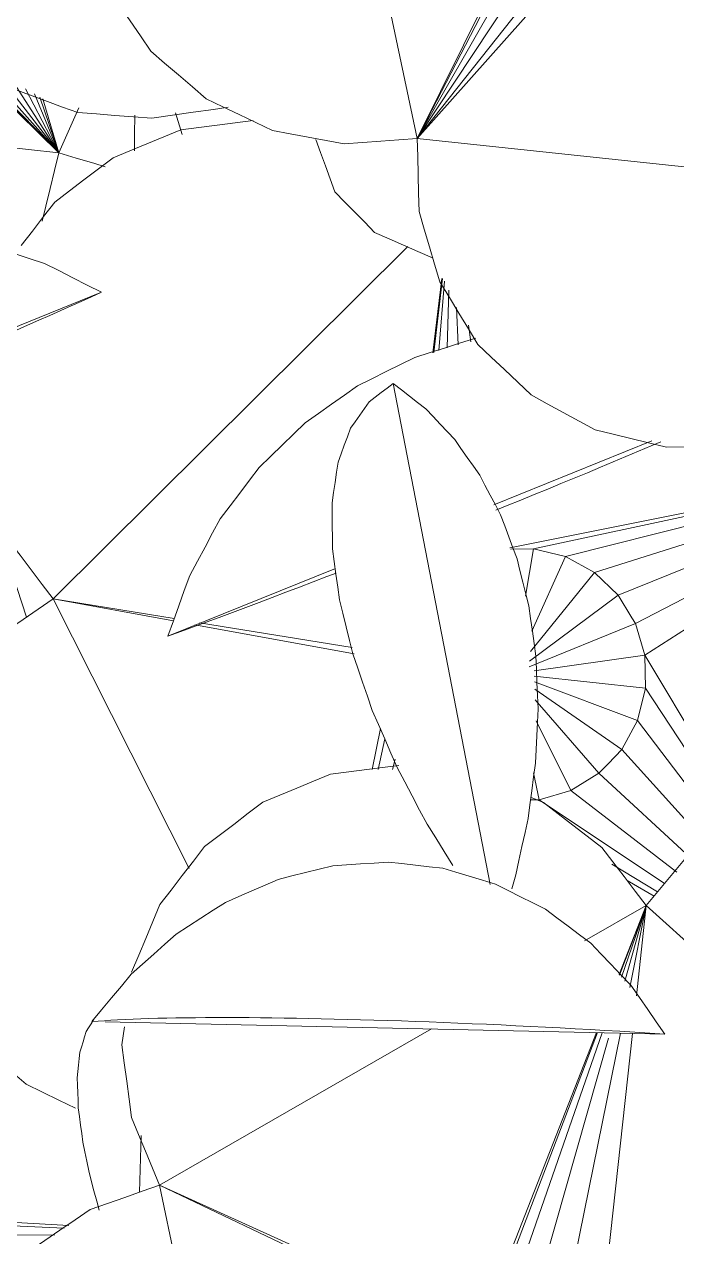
# Model space of a CAD drawing. Header units: metres. Extents: x -18.34 to -13.25, y -25.49 to -16.26.
# Drawn here: x -17.2433 to -17.2, y -21.1677 to -21.0871 of the extents above; entities that cross this region are included whole.
import ezdxf

# ---------------------------------------------------------------- set-up
doc = ezdxf.new("R2010")
doc.units = ezdxf.units.M
doc.layers.add('Importações nas famílias', color=7, linetype='Continuous', lineweight=5)
doc.layers.add('Vegetação', color=7, linetype='Continuous', lineweight=5)

# ---------------------------------------------------------------- blocks, each defined once
blk = doc.blocks.new('Planta_pergolado_12200 - plantas pergolado_skp_Component_12-V581-Pavimento 02 - Executivo')
at = {"layer": 'Importações nas famílias', "color": 9}
blk.add_line((0.287062, 0.249305), (0.327945, 0.232805), dxfattribs=at)
at = {"layer": 'Importações nas famílias', "color": 9, "flags": 128}
for points in [[(0.288505, 0.24527), (0.288144, 0.246278), (0.287783, 0.247287), (0.287422, 0.248296), (0.287062, 0.249305)], [(0.287062, 0.249305), (0.287911, 0.248994), (0.28876, 0.248682), (0.289609, 0.248371), (0.290459, 0.248059)], [(0.290459, 0.248059), (0.291342, 0.247729), (0.292225, 0.247399), (0.293108, 0.247069), (0.293991, 0.246738)], [(0.293991, 0.246738), (0.294898, 0.246393), (0.295805, 0.246047), (0.296712, 0.245702), (0.297619, 0.245357)], [(0.290539, 0.241506), (0.29003, 0.242447), (0.289522, 0.243388), (0.289013, 0.244329), (0.288505, 0.24527)], [(0.297619, 0.245357), (0.29854, 0.245), (0.299461, 0.244643), (0.300382, 0.244286), (0.301303, 0.243929)], [(0.301303, 0.243929), (0.302227, 0.243565), (0.303152, 0.243201), (0.304076, 0.242837), (0.305001, 0.242473)], [(0.305001, 0.242473), (0.305919, 0.242105), (0.306837, 0.241738), (0.307755, 0.24137), (0.308673, 0.241003)], [(0.293118, 0.238101), (0.292473, 0.238952), (0.291828, 0.239803), (0.291184, 0.240654), (0.290539, 0.241506)], [(0.308673, 0.241003), (0.309574, 0.240636), (0.310476, 0.240269), (0.311377, 0.239902), (0.312278, 0.239536)], [(0.312278, 0.239536), (0.313153, 0.239174), (0.314027, 0.238812), (0.314902, 0.23845), (0.315776, 0.238088)], [(0.29618, 0.235136), (0.295414, 0.235877), (0.294649, 0.236618), (0.293883, 0.23736), (0.293118, 0.238101)], [(0.315776, 0.238088), (0.316614, 0.237735), (0.317452, 0.237382), (0.31829, 0.237029), (0.319128, 0.236675)], [(0.319128, 0.236675), (0.31992, 0.236335), (0.320712, 0.235995), (0.321504, 0.235655), (0.322296, 0.235314)], [(0.322296, 0.235314), (0.323034, 0.23499), (0.323771, 0.234667), (0.324509, 0.234343), (0.325246, 0.234019)], [(0.299653, 0.23268), (0.298785, 0.233294), (0.297916, 0.233908), (0.297048, 0.234522), (0.29618, 0.235136)], [(0.325246, 0.234019), (0.325921, 0.233715), (0.326595, 0.233412), (0.32727, 0.233108), (0.327945, 0.232805)], [(0.327945, 0.232805), (0.326997, 0.232324), (0.326049, 0.231843), (0.325101, 0.231363), (0.324153, 0.230882)], [(0.303457, 0.230791), (0.302506, 0.231263), (0.301555, 0.231735), (0.300604, 0.232208), (0.299653, 0.23268)], [(0.307501, 0.229512), (0.30649, 0.229832), (0.305479, 0.230152), (0.304468, 0.230471), (0.303457, 0.230791)], [(0.324153, 0.230882), (0.323144, 0.230553), (0.322135, 0.230225), (0.321126, 0.229896), (0.320117, 0.229568)], [(0.320117, 0.229568), (0.31907, 0.229399), (0.318023, 0.229231), (0.316977, 0.229062), (0.31593, 0.228894)], [(0.311692, 0.228875), (0.310644, 0.229034), (0.309597, 0.229194), (0.308549, 0.229353), (0.307501, 0.229512)], [(0.31593, 0.228894), (0.314871, 0.228889), (0.313811, 0.228884), (0.312752, 0.22888), (0.311692, 0.228875)]]:
    blk.add_lwpolyline(points, dxfattribs=at)
blk = doc.blocks.new('Planta_pergolado_12200 - plantas pergolado_skp_Component_12-V762-Pavimento 02 - Executivo')
at = {"layer": 'Importações nas famílias', "color": 9}
for p, q in [((0.36765, 0.0462), (0.361212, 0.012911)), ((0.369077, 0.046473), (0.369355, 0.045542))]:
    blk.add_line(p, q, dxfattribs=at)
at = {"layer": 'Importações nas famílias', "color": 9, "flags": 128}
for points in [[(0.369355, 0.045542), (0.369557, 0.04461), (0.369758, 0.043678), (0.36996, 0.042747), (0.370162, 0.041815)], [(0.363463, 0.042191), (0.364031, 0.043102), (0.3646, 0.044012), (0.365168, 0.044923)], [(0.361474, 0.038426), (0.361971, 0.039368), (0.362468, 0.040309), (0.362965, 0.04125), (0.363463, 0.042191)], [(0.370162, 0.041815), (0.370285, 0.040892), (0.370408, 0.03997), (0.370531, 0.039048), (0.370654, 0.038125)], [(0.359816, 0.034627), (0.360231, 0.035577), (0.360645, 0.036526), (0.361059, 0.037476), (0.361474, 0.038426)], [(0.370654, 0.038125), (0.370698, 0.037223), (0.370741, 0.03632), (0.370784, 0.035417), (0.370827, 0.034515)], [(0.35853, 0.030881), (0.358851, 0.031818), (0.359173, 0.032754), (0.359495, 0.03369), (0.359816, 0.034627)], [(0.370827, 0.034515), (0.37079, 0.033642), (0.370753, 0.032769), (0.370716, 0.031897), (0.370679, 0.031024)], [(0.357644, 0.027278), (0.357865, 0.028179), (0.358087, 0.02908), (0.358308, 0.029981), (0.35853, 0.030881)], [(0.370679, 0.031024), (0.370562, 0.03019), (0.370445, 0.029357), (0.370328, 0.028524), (0.37021, 0.027691)], [(0.37021, 0.027691), (0.370015, 0.026906), (0.369819, 0.026121), (0.369623, 0.025337), (0.369427, 0.024552)], [(0.35718, 0.023902), (0.357296, 0.024746), (0.357412, 0.02559), (0.357528, 0.026434), (0.357644, 0.027278)], [(0.369427, 0.024552), (0.369155, 0.023825), (0.368883, 0.023098), (0.36861, 0.022371), (0.368338, 0.021644)], [(0.357148, 0.020832), (0.357156, 0.0216), (0.357164, 0.022367), (0.357172, 0.023135), (0.35718, 0.023902)], [(0.368338, 0.021644), (0.367992, 0.020983), (0.367647, 0.020321), (0.367301, 0.01966), (0.366955, 0.018998)], [(0.35755, 0.01814), (0.35745, 0.018813), (0.357349, 0.019486), (0.357249, 0.020159), (0.357148, 0.020832)], [(0.366955, 0.018998), (0.36654, 0.01841), (0.366124, 0.017821), (0.365709, 0.017232), (0.365294, 0.016644)], [(0.358376, 0.015889), (0.358169, 0.016452), (0.357963, 0.017015), (0.357757, 0.017577), (0.35755, 0.01814)], [(0.365294, 0.016644), (0.364813, 0.016135), (0.364333, 0.015625), (0.363852, 0.015116), (0.363372, 0.014607)], [(0.359606, 0.014132), (0.359298, 0.014571), (0.358991, 0.015011), (0.358683, 0.01545), (0.358376, 0.015889)], [(0.363372, 0.014607), (0.362832, 0.014183), (0.362292, 0.013759), (0.361752, 0.013335), (0.361212, 0.012911)], [(0.361212, 0.012911), (0.36081, 0.013216), (0.360409, 0.013521), (0.360007, 0.013827), (0.359606, 0.014132)]]:
    blk.add_lwpolyline(points, dxfattribs=at)
blk = doc.blocks.new('Planta_pergolado_12200 - plantas pergolado_skp_Component_17-V3014-Pavimento 02 - Executivo')
at = {"layer": 'Importações nas famílias', "color": 9}
for p, q in [((0.3551, 0.039851), (0.362804, 0.003371)), ((0.362804, 0.003371), (0.375897, 0.02984)), ((0.362804, 0.003371), (0.375384, 0.027708)), ((0.375439, 0.025514), (0.362804, 0.003371)), ((0.376059, 0.023409), (0.362804, 0.003371)), ((0.377202, 0.021536), (0.362804, 0.003371)), ((0.378154, 0.020628), (0.362804, 0.003371)), ((0.399812, -0.0006), (0.362804, 0.003371))]:
    blk.add_line(p, q, dxfattribs=at)
at = {"layer": 'Importações nas famílias', "color": 9, "flags": 128}
for points in [[(0.345112, 0.009166), (0.344426, 0.01017), (0.343739, 0.011174), (0.343052, 0.012178), (0.342365, 0.013182)], [(0.348803, 0.005999), (0.347881, 0.006791), (0.346958, 0.007583), (0.346035, 0.008374), (0.345112, 0.009166)], [(0.353186, 0.003895), (0.35209, 0.004421), (0.350995, 0.004947), (0.349899, 0.005473), (0.348803, 0.005999)], [(0.357961, 0.002999), (0.356767, 0.003223), (0.355573, 0.003447), (0.35438, 0.003671), (0.353186, 0.003895)], [(0.362804, 0.003371), (0.361593, 0.003278), (0.360383, 0.003185), (0.359172, 0.003092), (0.357961, 0.002999)], [(0.362927, -0.001494), (0.362896, -0.000277), (0.362866, 0.000939), (0.362835, 0.002155), (0.362804, 0.003371)], [(0.364302, -0.006162), (0.363958, -0.004995), (0.363615, -0.003828), (0.363271, -0.002661), (0.362927, -0.001494)], [(0.366837, -0.010316), (0.366203, -0.009277), (0.365569, -0.008239), (0.364936, -0.0072), (0.364302, -0.006162)], [(0.370357, -0.013672), (0.369477, -0.012833), (0.368597, -0.011994), (0.367717, -0.011155), (0.366837, -0.010316)], [(0.374624, -0.016003), (0.373557, -0.01542), (0.372491, -0.014837), (0.371424, -0.014255), (0.370357, -0.013672)], [(0.379346, -0.017148), (0.378166, -0.016862), (0.376985, -0.016575), (0.375805, -0.016289), (0.374624, -0.016003)], [(0.384202, -0.01703), (0.382988, -0.01706), (0.381774, -0.017089), (0.38056, -0.017118), (0.379346, -0.017148)]]:
    blk.add_lwpolyline(points, dxfattribs=at)
blk = doc.blocks.new('Planta_pergolado_12200 - plantas pergolado_skp_Component_16-V3015-Pavimento 02 - Executivo')
blk.add_blockref('Planta_pergolado_12200 - plantas pergolado_skp_Component_17-V3014-Pavimento 02 - Executivo', (0, 0))
at = {"extrusion": (0, 0, -1), "zscale": -1, "rotation": 180}
for name, p in [('Planta_pergolado_12200 - plantas pergolado_skp_Component_12-V581-Pavimento 02 - Executivo', (-0.013905, 0.225949)), ('Planta_pergolado_12200 - plantas pergolado_skp_Component_12-V762-Pavimento 02 - Executivo', (0, 0))]:
    blk.add_blockref(name, p, dxfattribs=at)
blk = doc.blocks.new('Planta_pergolado_12200 - plantas pergolado_skp_Component_17-V3021-Pavimento 02 - Executivo')
at = {"layer": 'Importações nas famílias', "color": 9}
for p, q in [((0.326541, 0.061436), (0.301594, 0.047066)), ((0.315883, 0.034694), (0.326541, 0.061436)), ((0.316139, 0.034777), (0.326541, 0.061436)), ((0.317648, 0.036366), (0.326541, 0.061436)), ((0.319517, 0.037509), (0.326541, 0.061436)), ((0.321618, 0.038128), (0.326541, 0.061436)), ((0.323808, 0.038181), (0.326541, 0.061436)), ((0.326541, 0.061436), (0.337132, 0.051854)), ((0.319517, 0.037509), (0.321618, 0.038128)), ((0.321618, 0.038128), (0.323808, 0.038181)), ((0.32236, 0.030662), (0.321618, 0.038128)), ((0.322564, 0.030363), (0.323808, 0.038181)), ((0.34294, 0.037082), (0.323808, 0.038181)), ((0.325937, 0.037664), (0.323808, 0.038181)), ((0.306323, 0.037352), (0.309414, 0.035936)), ((0.317648, 0.036366), (0.319517, 0.037509)), ((0.321855, 0.031286), (0.319517, 0.037509)), ((0.322679, 0.030196), (0.325937, 0.037664)), ((0.327861, 0.036613), (0.325937, 0.037664)), ((0.325937, 0.037664), (0.343014, 0.036922)), ((0.308585, 0.035983), (0.306385, 0.037042)), ((0.316139, 0.034777), (0.317648, 0.036366)), ((0.32073, 0.032085), (0.317648, 0.036366)), ((0.322761, 0.030076), (0.327861, 0.036613)), ((0.329449, 0.0351), (0.327861, 0.036613)), ((0.327861, 0.036613), (0.343204, 0.03651)), ((0.343582, 0.035864), (0.329449, 0.0351)), ((0.32283, 0.029975), (0.329449, 0.0351)), ((0.330592, 0.033226), (0.329449, 0.0351)), ((0.343915, 0.03504), (0.330592, 0.033226)), ((0.331212, 0.031121), (0.344308, 0.034153)), ((0.323165, 0.029994), (0.330592, 0.033226)), ((0.331087, 0.031545), (0.330592, 0.033226)), ((0.331267, 0.028928), (0.34472, 0.033337)), ((0.331087, 0.031545), (0.331212, 0.031121)), ((0.331212, 0.031121), (0.323327, 0.029829)), ((0.331212, 0.031121), (0.331267, 0.028928)), ((0.323559, 0.029591), (0.331267, 0.028928)), ((0.323988, 0.029152), (0.330754, 0.026795)), ((0.331267, 0.028928), (0.330754, 0.026795)), ((0.331267, 0.028928), (0.333563, 0.021062)), ((0.324914, 0.028054), (0.329707, 0.024869)), ((0.330754, 0.026795), (0.329707, 0.024869)), ((0.333058, 0.019989), (0.330754, 0.026795)), ((0.328198, 0.02328), (0.327158, 0.024441)), ((0.329707, 0.024869), (0.328198, 0.02328)), ((0.332331, 0.018532), (0.329707, 0.024869)), ((0.33198, 0.015978), (0.328198, 0.02328)), ((0.322039, 0.021466), (0.320591, 0.021817)), ((0.323925, 0.021511), (0.322039, 0.021466)), ((0.339007, 0.002411), (0.322039, 0.021466)), ((0.332565, 0.010739), (0.324312, 0.02141)), ((0.331971, 0.013358), (0.327296, 0.020633)), ((0.339007, 0.002411), (0.326078, 0.015661)), ((0.339007, 0.002411), (0.326411, 0.014757)), ((0.339007, 0.002411), (0.334826, 0.007816)), ((0.339007, 0.002411), (0.335972, 0.007133)), ((0.339007, 0.002411), (0.336811, 0.006652)), ((0.339007, 0.002411), (0.337388, 0.00632)), ((0.339007, 0.002411), (0.337755, 0.006109)), ((0.337962, 0.00599), (0.339007, 0.002411)), ((0.339007, 0.002411), (0.340336, 0.005393)), ((0.339007, 0.002411), (0.327024, 0.003697))]:
    blk.add_line(p, q, dxfattribs=at)
at = {"layer": 'Importações nas famílias', "color": 9, "flags": 128}
for points in [[(0.301128, 0.06831), (0.302251, 0.068773), (0.303373, 0.069236), (0.304496, 0.069699), (0.305618, 0.070163)], [(0.305618, 0.070163), (0.306822, 0.070319), (0.308026, 0.070475), (0.30923, 0.070632), (0.310435, 0.070788)], [(0.310435, 0.070788), (0.311638, 0.070627), (0.312842, 0.070466), (0.314046, 0.070304), (0.31525, 0.070143)], [(0.31525, 0.070143), (0.316371, 0.069676), (0.317493, 0.069208), (0.318615, 0.06874), (0.319736, 0.068272)], [(0.345526, 0.070358), (0.346852, 0.069955), (0.348177, 0.069552), (0.349502, 0.069149), (0.350827, 0.068745)], [(0.350827, 0.068745), (0.35198, 0.067976), (0.353133, 0.067206), (0.354285, 0.066436), (0.355438, 0.065666)], [(0.297272, 0.065355), (0.298236, 0.066094), (0.2992, 0.066832), (0.300164, 0.067571), (0.301128, 0.06831)], [(0.319736, 0.068272), (0.320699, 0.06753), (0.321662, 0.066787), (0.322624, 0.066045), (0.323587, 0.065302)], [(0.330071, 0.065707), (0.331225, 0.066473), (0.332378, 0.067239)], [(0.294311, 0.061501), (0.295052, 0.062464), (0.295792, 0.063428), (0.296532, 0.064392), (0.297272, 0.065355)], [(0.323587, 0.065302), (0.324326, 0.064336), (0.325064, 0.063369), (0.325802, 0.062403), (0.326541, 0.061436)], [(0.326541, 0.061436), (0.327423, 0.062504), (0.328306, 0.063572), (0.329189, 0.064639), (0.330071, 0.065707)], [(0.355438, 0.065666), (0.35632, 0.064596), (0.357201, 0.063525), (0.358083, 0.062455)], [(0.292448, 0.057009), (0.292914, 0.058132), (0.29338, 0.059255), (0.293846, 0.060378), (0.294311, 0.061501)], [(0.29186, 0.052563), (0.29197, 0.053392), (0.292129, 0.054597), (0.292289, 0.055803), (0.292448, 0.057009)], [(0.339007, 0.002411), (0.338722, 0.001229), (0.338438, 0.000046), (0.338153, -0.001136), (0.337912, -0.002139)], [(0.342094, 0.001489), (0.341335, 0.001715), (0.340171, 0.002063), (0.339007, 0.002411)]]:
    blk.add_lwpolyline(points, dxfattribs=at)
blk = doc.blocks.new('Planta_pergolado_12200 - plantas pergolado_skp_Component_16-V3022-Pavimento 02 - Executivo')
blk.add_blockref('Planta_pergolado_12200 - plantas pergolado_skp_Component_17-V3021-Pavimento 02 - Executivo', (0, 0))
blk = doc.blocks.new('Planta_pergolado_12200 - plantas pergolado_skp_Component_12-V3025-Pavimento 02 - Executivo')
at = {"layer": 'Importações nas famílias', "color": 9}
blk.add_line((0.342094, -0.055321), (0.379232, -0.056128), dxfattribs=at)
at = {"layer": 'Importações nas famílias', "color": 9, "flags": 128}
for points in [[(0.357198, -0.044955), (0.356293, -0.04518), (0.355387, -0.045404), (0.354481, -0.045629), (0.353575, -0.045853)], [(0.360869, -0.044707), (0.359951, -0.044769), (0.359034, -0.044831), (0.358116, -0.044893), (0.357198, -0.044955)], [(0.3645, -0.045114), (0.363592, -0.045012), (0.362684, -0.044911), (0.361777, -0.044809), (0.360869, -0.044707)], [(0.353575, -0.045853), (0.352702, -0.046235), (0.35183, -0.046616), (0.350957, -0.046998), (0.350084, -0.047379)], [(0.368007, -0.046167), (0.36713, -0.045904), (0.366254, -0.045641), (0.365377, -0.045377), (0.3645, -0.045114)], [(0.371308, -0.047841), (0.370483, -0.047422), (0.369657, -0.047004), (0.368832, -0.046585), (0.368007, -0.046167)], [(0.350084, -0.047379), (0.349265, -0.047909), (0.348446, -0.048439), (0.347626, -0.048968), (0.346807, -0.049498)], [(0.374325, -0.050096), (0.37357, -0.049532), (0.372816, -0.048968), (0.372062, -0.048405), (0.371308, -0.047841)], [(0.346807, -0.049498), (0.346061, -0.050163), (0.345314, -0.050829), (0.344568, -0.051494), (0.343821, -0.05216)], [(0.376987, -0.052881), (0.376321, -0.052184), (0.375656, -0.051488), (0.37499, -0.050792), (0.374325, -0.050096)], [(0.343821, -0.05216), (0.343165, -0.052945), (0.342509, -0.053731), (0.341852, -0.054516), (0.341196, -0.055302)], [(0.379232, -0.056128), (0.37867, -0.055317), (0.378109, -0.054505), (0.377548, -0.053693), (0.376987, -0.052881)], [(0.341196, -0.055302), (0.341622, -0.055272), (0.342049, -0.055242), (0.342475, -0.055212), (0.342901, -0.055182)], [(0.342901, -0.055182), (0.343419, -0.05516), (0.343938, -0.055139), (0.344456, -0.055117), (0.344974, -0.055096)], [(0.344974, -0.055096), (0.345578, -0.055083), (0.346183, -0.055071), (0.346787, -0.055058), (0.347391, -0.055045)], [(0.347391, -0.055045), (0.348075, -0.055041), (0.348759, -0.055038), (0.349443, -0.055034), (0.350126, -0.05503)], [(0.350126, -0.05503), (0.350882, -0.055035), (0.351638, -0.05504), (0.352393, -0.055045), (0.353149, -0.055051)], [(0.353149, -0.055051), (0.353968, -0.055065), (0.354787, -0.055079), (0.355606, -0.055093), (0.356426, -0.055107)], [(0.356426, -0.055107), (0.357299, -0.055129), (0.358172, -0.055152), (0.359046, -0.055175), (0.359919, -0.055198)], [(0.359919, -0.055198), (0.360838, -0.055229), (0.361756, -0.05526), (0.362674, -0.055291), (0.363592, -0.055323)], [(0.363592, -0.055323), (0.364544, -0.055362), (0.365497, -0.055401), (0.36645, -0.055441), (0.367402, -0.05548)], [(0.367402, -0.05548), (0.368379, -0.055527), (0.369355, -0.055574), (0.370331, -0.055621), (0.371308, -0.055668)], [(0.371308, -0.055668), (0.372297, -0.055723), (0.373287, -0.055777), (0.374276, -0.055831), (0.375266, -0.055885)], [(0.375266, -0.055885), (0.376257, -0.055946), (0.377249, -0.056007), (0.37824, -0.056068), (0.379232, -0.056128)]]:
    blk.add_lwpolyline(points, dxfattribs=at)
blk = doc.blocks.new('Planta_pergolado_12200 - plantas pergolado_skp_Component_16-V3028-Pavimento 02 - Executivo')
blk.add_blockref('Planta_pergolado_12200 - plantas pergolado_skp_Component_12-V3025-Pavimento 02 - Executivo', (0, 0))
blk = doc.blocks.new('Planta_pergolado_12200 - plantas pergolado_skp_Component_12-V592-Pavimento 02 - Executivo')
at = {"layer": 'Importações nas famílias', "color": 9}
for p, q in [((0.332351, 0.255643), (0.343477, 0.251153)), ((0.342909, 0.251694), (0.343528, 0.251455)), ((0.353982, 0.246913), (0.364483, 0.242675)), ((0.364418, 0.243013), (0.365062, 0.242737))]:
    blk.add_line(p, q, dxfattribs=at)
at = {"layer": 'Importações nas famílias', "color": 9, "flags": 128}
for points in [[(0.333794, 0.251608), (0.333434, 0.252616), (0.333073, 0.253625), (0.332712, 0.254634), (0.332351, 0.255643)], [(0.332351, 0.255643), (0.333201, 0.255332), (0.33405, 0.25502), (0.334899, 0.254709), (0.335748, 0.254397)], [(0.335748, 0.254397), (0.336631, 0.254067), (0.337514, 0.253737), (0.338397, 0.253407), (0.33928, 0.253076)], [(0.33928, 0.253076), (0.340187, 0.252731), (0.341095, 0.252385), (0.342002, 0.25204), (0.342909, 0.251694)], [(0.335829, 0.247843), (0.33532, 0.248785), (0.334812, 0.249726), (0.334303, 0.250667), (0.333794, 0.251608)], [(0.338407, 0.244439), (0.337763, 0.24529), (0.337118, 0.246141), (0.336474, 0.246992), (0.335829, 0.247843)], [(0.354119, 0.247277), (0.354864, 0.246974), (0.355766, 0.246607), (0.356667, 0.24624), (0.357568, 0.245874)], [(0.357568, 0.245874), (0.358442, 0.245512), (0.359317, 0.24515), (0.360191, 0.244788), (0.361066, 0.244426)], [(0.341469, 0.241474), (0.340704, 0.242215), (0.339938, 0.242956), (0.339173, 0.243698), (0.338407, 0.244439)], [(0.361066, 0.244426), (0.361904, 0.244073), (0.362742, 0.24372), (0.36358, 0.243367), (0.364418, 0.243013)], [(0.344943, 0.239018), (0.344075, 0.239632), (0.343206, 0.240246), (0.342338, 0.24086), (0.341469, 0.241474)], [(0.348747, 0.237129), (0.347796, 0.237601), (0.346845, 0.238073), (0.345894, 0.238546), (0.344943, 0.239018)], [(0.352791, 0.23585), (0.35178, 0.23617), (0.350769, 0.23649), (0.349758, 0.236809), (0.348747, 0.237129)]]:
    blk.add_lwpolyline(points, dxfattribs=at)
blk = doc.blocks.new('Planta_pergolado_12200 - plantas pergolado_skp_Component_16-V3032-Pavimento 02 - Executivo')
at = {"extrusion": (0, 0, -1), "zscale": -1, "rotation": 180}
blk.add_blockref('Planta_pergolado_12200 - plantas pergolado_skp_Component_12-V592-Pavimento 02 - Executivo', (-0.013905, 0.225949), dxfattribs=at)
blk = doc.blocks.new('Planta_pergolado_12200 - plantas pergolado_skp_Component_12-V787-Pavimento 02 - Executivo')
at = {"layer": 'Importações nas famílias', "color": 9}
for p, q in [((0.393132, 0.017598), (0.397673, 0.031452)), ((0.393787, 0.017387), (0.393132, 0.017598))]:
    blk.add_line(p, q, dxfattribs=at)
at = {"layer": 'Importações nas famílias', "color": 9, "flags": 128}
for points in [[(0.394558, 0.030889), (0.394961, 0.031527), (0.395363, 0.032166), (0.395766, 0.032804)], [(0.393213, 0.028491), (0.393549, 0.029091), (0.393885, 0.02969), (0.394222, 0.03029), (0.394558, 0.030889)], [(0.392149, 0.026275), (0.392415, 0.026829), (0.392681, 0.027383), (0.392947, 0.027937), (0.393213, 0.028491)], [(0.391377, 0.024265), (0.39157, 0.024768), (0.391763, 0.02527), (0.391956, 0.025773), (0.392149, 0.026275)], [(0.390906, 0.022484), (0.391024, 0.022929), (0.391141, 0.023375), (0.391259, 0.02382), (0.391377, 0.024265)], [(0.390742, 0.020951), (0.390783, 0.021334), (0.390824, 0.021717), (0.390865, 0.022101), (0.390906, 0.022484)], [(0.390885, 0.019683), (0.390849, 0.02), (0.390813, 0.020317), (0.390778, 0.020634), (0.390742, 0.020951)], [(0.391336, 0.018695), (0.391223, 0.018942), (0.39111, 0.019189), (0.390998, 0.019436), (0.390885, 0.019683)], [(0.392087, 0.017997), (0.391899, 0.018172), (0.391711, 0.018346), (0.391523, 0.018521), (0.391336, 0.018695)], [(0.393132, 0.017598), (0.392871, 0.017698), (0.39261, 0.017798), (0.392349, 0.017897), (0.392087, 0.017997)]]:
    blk.add_lwpolyline(points, dxfattribs=at)
blk = doc.blocks.new('Planta_pergolado_12200 - plantas pergolado_skp_Component_17-V3038-Pavimento 02 - Executivo')
at = {"layer": 'Importações nas famílias', "color": 9}
for p, q in [((0.362189, -0.003805), (0.338645, -0.027226)), ((0.363838, -0.010878), (0.364446, -0.005935)), ((0.363914, -0.010848), (0.364482, -0.005935)), ((0.364237, -0.010717), (0.364625, -0.006108)), ((0.364786, -0.01055), (0.364895, -0.006717)), ((0.365524, -0.010343), (0.365401, -0.007858)), ((0.366367, -0.010147), (0.366208, -0.009031)), ((0.391112, -0.019393), (0.368957, -0.02382)), ((0.370518, -0.023895), (0.391113, -0.019491)), ((0.372646, -0.024415), (0.391115, -0.01976)), ((0.391118, -0.020218), (0.374567, -0.025468)), ((0.391123, -0.020861), (0.37615, -0.026984)), ((0.377288, -0.028859), (0.391129, -0.021646)), ((0.377902, -0.030965), (0.391251, -0.022409)), ((0.370518, -0.023895), (0.368998, -0.02393)), ((0.369996, -0.027036), (0.370518, -0.023895)), ((0.372646, -0.024415), (0.370518, -0.023895)), ((0.370416, -0.029357), (0.372646, -0.024415)), ((0.374567, -0.025468), (0.372646, -0.024415)), ((0.37032, -0.030727), (0.374567, -0.025468)), ((0.37615, -0.026984), (0.374567, -0.025468)), ((0.338645, -0.027226), (0.347671, -0.045137)), ((0.346617, -0.028678), (0.338645, -0.027226)), ((0.338645, -0.027226), (0.346673, -0.02853)), ((0.370262, -0.031355), (0.37615, -0.026984)), ((0.377059, -0.028482), (0.37615, -0.026984)), ((0.358614, -0.030863), (0.348038, -0.028937)), ((0.348353, -0.028803), (0.358492, -0.03045)), ((0.377288, -0.028859), (0.370227, -0.031745)), ((0.377059, -0.028482), (0.377288, -0.028859)), ((0.377288, -0.028859), (0.377902, -0.030965)), ((0.370557, -0.031992), (0.377902, -0.030965)), ((0.377902, -0.030965), (0.377951, -0.033159)), ((0.377902, -0.030965), (0.384277, -0.041596)), ((0.370572, -0.032348), (0.377951, -0.033159)), ((0.370588, -0.032732), (0.377431, -0.035291)), ((0.376379, -0.037217), (0.370609, -0.033211)), ((0.377951, -0.033159), (0.377431, -0.035291)), ((0.383718, -0.04192), (0.377951, -0.033159)), ((0.370639, -0.033923), (0.374865, -0.038803)), ((0.372993, -0.039944), (0.370699, -0.035329)), ((0.377431, -0.035291), (0.376379, -0.037217)), ((0.382962, -0.042598), (0.377431, -0.035291)), ((0.35982, -0.038556), (0.36037, -0.035821)), ((0.360219, -0.038556), (0.360663, -0.036526)), ((0.376379, -0.037217), (0.375471, -0.038168)), ((0.381999, -0.043463), (0.376379, -0.037217)), ((0.36135, -0.037862), (0.361168, -0.038558)), ((0.375471, -0.038168), (0.374865, -0.038803)), ((0.37089, -0.04056), (0.370517, -0.038776)), ((0.374865, -0.038803), (0.372993, -0.039944)), ((0.380943, -0.044412), (0.374865, -0.038803)), ((0.372993, -0.039944), (0.37089, -0.04056)), ((0.380027, -0.045384), (0.372993, -0.039944)), ((0.37089, -0.04056), (0.370302, -0.040574)), ((0.379223, -0.046127), (0.37089, -0.04056)), ((0.378762, -0.046684), (0.375719, -0.044847)), ((0.378531, -0.046963), (0.37674, -0.045937))]:
    blk.add_line(p, q, dxfattribs=at)
at = {"layer": 'Importações nas famílias', "color": 9, "flags": 128}
for points in [[(0.347105, 0.003935), (0.34831, 0.00409), (0.349514, 0.004244), (0.350719, 0.004399), (0.351923, 0.004554)], [(0.342611, 0.002087), (0.343734, 0.002549), (0.344858, 0.003011), (0.345982, 0.003473), (0.347105, 0.003935)], [(0.338746, -0.000862), (0.339712, -0.000125), (0.340678, 0.000612), (0.341644, 0.00135), (0.342611, 0.002087)], [(0.336517, -0.003751), (0.33726, -0.002788), (0.338003, -0.001825), (0.338746, -0.000862)], [(0.333246, -0.014026), (0.333409, -0.01282), (0.333572, -0.011615), (0.333735, -0.010409)], [(0.333861, -0.018853), (0.333707, -0.017646), (0.333554, -0.016439), (0.3334, -0.015233), (0.333246, -0.014026)], [(0.335703, -0.023355), (0.335243, -0.02223), (0.334782, -0.021104), (0.334322, -0.019978), (0.333861, -0.018853)], [(0.338645, -0.027226), (0.33791, -0.026258), (0.337174, -0.02529), (0.336439, -0.024323), (0.335703, -0.023355)], [(0.334632, -0.029969), (0.335635, -0.029283), (0.336638, -0.028597), (0.337642, -0.027912), (0.338645, -0.027226)], [(0.331463, -0.033659), (0.332255, -0.032736), (0.333047, -0.031814), (0.33384, -0.030891), (0.334632, -0.029969)], [(0.329461, -0.037824), (0.329882, -0.036948), (0.330409, -0.035852), (0.330936, -0.034755), (0.331463, -0.033659)], [(0.328452, -0.042826), (0.328678, -0.041631), (0.328903, -0.040435), (0.329129, -0.03924)], [(0.328814, -0.047679), (0.328724, -0.046466), (0.328633, -0.045253), (0.328542, -0.04404), (0.328452, -0.042826)], [(0.330418, -0.052272), (0.330017, -0.051124), (0.329616, -0.049975), (0.329215, -0.048827), (0.328814, -0.047679)], [(0.333154, -0.056291), (0.33247, -0.055287), (0.331786, -0.054282), (0.331102, -0.053277), (0.330418, -0.052272)], [(0.336836, -0.059464), (0.335915, -0.058671), (0.334995, -0.057878), (0.334075, -0.057085), (0.333154, -0.056291)], [(0.340118, -0.061046), (0.339024, -0.060519), (0.33793, -0.059992), (0.336836, -0.059464)]]:
    blk.add_lwpolyline(points, dxfattribs=at)
blk = doc.blocks.new('Planta_pergolado_12200 - plantas pergolado_skp_Component_16-V3039-Pavimento 02 - Executivo')
blk.add_blockref('Planta_pergolado_12200 - plantas pergolado_skp_Component_17-V3038-Pavimento 02 - Executivo', (0, 0))
at = {"extrusion": (0, 0, -1), "zscale": -1, "rotation": 180}
blk.add_blockref('Planta_pergolado_12200 - plantas pergolado_skp_Component_12-V787-Pavimento 02 - Executivo', (0.060805, 0.003011), dxfattribs=at)
blk = doc.blocks.new('Planta_pergolado_12200 - plantas pergolado_skp_-V3068-Pavimento 02 - Executivo')
for name in ['Planta_pergolado_12200 - plantas pergolado_skp_Component_16-V3022-Pavimento 02 - Executivo', 'Planta_pergolado_12200 - plantas pergolado_skp_Component_16-V3015-Pavimento 02 - Executivo', 'Planta_pergolado_12200 - plantas pergolado_skp_Component_16-V3032-Pavimento 02 - Executivo', 'Planta_pergolado_12200 - plantas pergolado_skp_Component_16-V3028-Pavimento 02 - Executivo', 'Planta_pergolado_12200 - plantas pergolado_skp_Component_16-V3039-Pavimento 02 - Executivo']:
    blk.add_blockref(name, (0, 0))
blk = doc.blocks.new('Planta_pergolado_12200 - plantas pergolado_skp_-V3129-Pavimento 02 - Executivo')
blk.add_blockref('Planta_pergolado_12200 - plantas pergolado_skp_-V3068-Pavimento 02 - Executivo', (0, 0))
blk = doc.blocks.new('Planta_pergolado_12200 - plantas pergolado_skp_Component_17-V3174-Pavimento 02 - Executivo')
at = {"layer": 'Importações nas famílias', "color": 9}
for p, q in [((0.328468, -0.04806), (0.329391, -0.048894)), ((0.322102, -0.067839), (0.323584, -0.054159)), ((0.319908, -0.067892), (0.322519, -0.054982)), ((0.304854, -0.055943), (0.302923, -0.057053)), ((0.317803, -0.068511), (0.321433, -0.055771)), ((0.313577, -0.072781), (0.31986, -0.056741)), ((0.314416, -0.071242), (0.319992, -0.056676)), ((0.31593, -0.069654), (0.320525, -0.056399)), ((0.317803, -0.068511), (0.319908, -0.067892)), ((0.319908, -0.067892), (0.322102, -0.067839)), ((0.321141, -0.076333), (0.319908, -0.067892)), ((0.321141, -0.076333), (0.322102, -0.067839)), ((0.321141, -0.076333), (0.324235, -0.068355)), ((0.339684, -0.068855), (0.322102, -0.067839)), ((0.324235, -0.068355), (0.322102, -0.067839)), ((0.326162, -0.069406), (0.324235, -0.068355)), ((0.324235, -0.068355), (0.339363, -0.069018)), ((0.31593, -0.069654), (0.317803, -0.068511)), ((0.321141, -0.076333), (0.317803, -0.068511)), ((0.314416, -0.071242), (0.31593, -0.069654)), ((0.321141, -0.076333), (0.31593, -0.069654)), ((0.321141, -0.076333), (0.326162, -0.069406)), ((0.327751, -0.07092), (0.326162, -0.069406)), ((0.326162, -0.069406), (0.338715, -0.069491)), ((0.337728, -0.070376), (0.327751, -0.07092)), ((0.313577, -0.072781), (0.314416, -0.071242)), ((0.321141, -0.076333), (0.314416, -0.071242)), ((0.321141, -0.076333), (0.327751, -0.07092)), ((0.328894, -0.072793), (0.327751, -0.07092)), ((0.312063, -0.072097), (0.313577, -0.072781)), ((0.336142, -0.071798), (0.328894, -0.072793)), ((0.313366, -0.073168), (0.312113, -0.072573)), ((0.312574, -0.074734), (0.313366, -0.073168)), ((0.312895, -0.075115), (0.313366, -0.073168)), ((0.313366, -0.073168), (0.313577, -0.072781)), ((0.321141, -0.076333), (0.313366, -0.073168)), ((0.321141, -0.076333), (0.328894, -0.072793)), ((0.329389, -0.074475), (0.328894, -0.072793)), ((0.329734, -0.074847), (0.334631, -0.073703)), ((0.329389, -0.074475), (0.329513, -0.074898)), ((0.321141, -0.076333), (0.31303, -0.075323)), ((0.321141, -0.076333), (0.314926, -0.077209)), ((0.321141, -0.076333), (0.320508, -0.076605)), ((0.318159, -0.077612), (0.315888, -0.078585)), ((0.331116, -0.085515), (0.32998, -0.082057)), ((0.330787, -0.081413), (0.331249, -0.08305)), ((0.337055, -0.103609), (0.328758, -0.083031)), ((0.337055, -0.103609), (0.327245, -0.084237)), ((0.337055, -0.103609), (0.326008, -0.086093)), ((0.32331, -0.089997), (0.321843, -0.088545)), ((0.323012, -0.089047), (0.32223, -0.088236)), ((0.337055, -0.103609), (0.325391, -0.088287)), ((0.337055, -0.103609), (0.324839, -0.089704)), ((0.337055, -0.103609), (0.324049, -0.090729)), ((0.337055, -0.103609), (0.324316, -0.090399)), ((0.337055, -0.103609), (0.334, -0.094301)), ((0.33472, -0.095341), (0.337055, -0.103609)), ((0.337055, -0.103609), (0.338947, -0.099382)), ((0.337055, -0.103609), (0.310189, -0.100731))]:
    blk.add_line(p, q, dxfattribs=at)
at = {"layer": 'Importações nas famílias', "color": 9, "flags": 128}
for points in [[(0.309745, -0.035398), (0.310906, -0.035554), (0.312112, -0.035715), (0.313318, -0.035876)], [(0.313318, -0.035876), (0.314441, -0.036344), (0.315565, -0.036812), (0.316688, -0.037279), (0.317811, -0.037747)], [(0.317811, -0.037747), (0.318775, -0.03849), (0.319739, -0.039232)], [(0.353375, -0.102899), (0.352388, -0.103432), (0.351317, -0.104011)], [(0.337055, -0.103609), (0.336769, -0.104791), (0.336483, -0.105973), (0.336197, -0.107155), (0.33591, -0.108338)], [(0.341719, -0.105), (0.340553, -0.104652), (0.339387, -0.104304), (0.338221, -0.103956), (0.337055, -0.103609)], [(0.351317, -0.104011), (0.350134, -0.104292), (0.34895, -0.104574), (0.347767, -0.104855), (0.346583, -0.105137)], [(0.346583, -0.105137), (0.345367, -0.105103), (0.344151, -0.105068), (0.342935, -0.105034), (0.341719, -0.105)], [(0.33591, -0.108338), (0.335328, -0.109406), (0.334745, -0.110473), (0.334163, -0.111541), (0.33369, -0.112409)]]:
    blk.add_lwpolyline(points, dxfattribs=at)
blk = doc.blocks.new('Planta_pergolado_12200 - plantas pergolado_skp_Component_16-V3175-Pavimento 02 - Executivo')
blk.add_blockref('Planta_pergolado_12200 - plantas pergolado_skp_Component_17-V3174-Pavimento 02 - Executivo', (0, 0))
blk = doc.blocks.new('Planta_pergolado_12200 - plantas pergolado_skp_Component_12-V1027-Pavimento 02 - Executivo')
at = {"layer": 'Importações nas famílias', "color": 9}
blk.add_line((0.344476, 0.06286), (0.344362, 0.066634), dxfattribs=at)
at = {"layer": 'Importações nas famílias', "color": 9, "flags": 128}
for points in [[(0.34115, 0.065853), (0.341343, 0.066546), (0.341536, 0.067238), (0.341701, 0.067832)], [(0.340609, 0.063313), (0.340744, 0.063948), (0.340879, 0.064583), (0.341015, 0.065218), (0.34115, 0.065853)], [(0.340304, 0.061031), (0.34038, 0.061602), (0.340457, 0.062172), (0.340533, 0.062743), (0.340609, 0.063313)], [(0.34024, 0.059032), (0.340256, 0.059532), (0.340272, 0.060032), (0.340288, 0.060531), (0.340304, 0.061031)], [(0.340415, 0.057338), (0.340371, 0.057762), (0.340327, 0.058185), (0.340284, 0.058609), (0.34024, 0.059032)], [(0.34083, 0.055968), (0.340726, 0.056311), (0.340623, 0.056653), (0.340519, 0.056996), (0.340415, 0.057338)], [(0.341316, 0.055195), (0.341154, 0.055453), (0.340992, 0.05571), (0.34083, 0.055968)]]:
    blk.add_lwpolyline(points, dxfattribs=at)
blk = doc.blocks.new('Planta_pergolado_12200 - plantas pergolado_skp_Component_17-V3183-Pavimento 02 - Executivo')
at = {"layer": 'Importações nas famílias', "color": 9}
for p, q in [((0.370333, -0.040398), (0.371197, -0.040758)), ((0.378007, -0.047594), (0.373917, -0.049945)), ((0.376213, -0.052174), (0.378007, -0.047594)), ((0.376241, -0.052208), (0.378007, -0.047594)), ((0.376358, -0.052352), (0.378007, -0.047594)), ((0.376575, -0.052619), (0.378007, -0.047594)), ((0.376908, -0.053028), (0.378007, -0.047594)), ((0.377359, -0.053582), (0.378007, -0.047594)), ((0.378007, -0.047594), (0.405668, -0.072594)), ((0.343204, -0.056844), (0.343365, -0.055638)), ((0.363742, -0.055792), (0.345685, -0.066169)), ((0.366963, -0.075792), (0.374703, -0.05603)), ((0.367802, -0.074253), (0.374777, -0.056032)), ((0.369316, -0.072664), (0.37508, -0.056038)), ((0.373294, -0.070903), (0.376294, -0.056065)), ((0.375488, -0.07085), (0.377088, -0.056082)), ((0.371189, -0.071522), (0.3755, -0.056393)), ((0.345685, -0.066169), (0.353369, -0.102648)), ((0.366751, -0.076179), (0.345685, -0.066169)), ((0.345685, -0.066169), (0.366963, -0.075792))]:
    blk.add_line(p, q, dxfattribs=at)
at = {"layer": 'Importações nas famílias', "color": 9, "flags": 128}
for points in [[(0.357054, -0.038868), (0.358261, -0.038711), (0.359467, -0.038555), (0.360674, -0.038398), (0.361572, -0.038282)], [(0.352555, -0.040721), (0.35368, -0.040257), (0.354805, -0.039794), (0.355929, -0.039331), (0.357054, -0.038868)], [(0.348689, -0.043675), (0.349655, -0.042936), (0.350622, -0.042198), (0.351588, -0.041459), (0.352555, -0.040721)], [(0.371197, -0.040758), (0.37216, -0.0415), (0.373124, -0.042243), (0.374088, -0.042985), (0.375052, -0.043728)], [(0.378007, -0.047594), (0.378893, -0.046526), (0.379778, -0.045459), (0.380663, -0.044391), (0.381548, -0.043323)], [(0.345719, -0.04753), (0.346461, -0.046566), (0.347204, -0.045602), (0.347946, -0.044639), (0.348689, -0.043675)], [(0.375052, -0.043728), (0.375791, -0.044694), (0.37653, -0.045661), (0.377268, -0.046628), (0.378007, -0.047594)], [(0.343848, -0.052021), (0.344316, -0.050898), (0.344784, -0.049775), (0.345251, -0.048652), (0.345719, -0.04753)], [(0.343831, -0.06167), (0.343674, -0.060463), (0.343517, -0.059257), (0.343361, -0.058051), (0.343204, -0.056844)], [(0.345685, -0.066169), (0.345221, -0.065044), (0.344758, -0.063919), (0.344294, -0.062794), (0.343831, -0.06167)], [(0.341094, -0.067784), (0.342242, -0.06738), (0.343389, -0.066976), (0.344537, -0.066573), (0.345685, -0.066169)], [(0.337079, -0.070532), (0.338083, -0.069845), (0.339086, -0.069158), (0.34009, -0.068471), (0.341094, -0.067784)]]:
    blk.add_lwpolyline(points, dxfattribs=at)
blk = doc.blocks.new('Planta_pergolado_12200 - plantas pergolado_skp_Component_16-V3184-Pavimento 02 - Executivo')
blk.add_blockref('Planta_pergolado_12200 - plantas pergolado_skp_Component_17-V3183-Pavimento 02 - Executivo', (0, 0))
at = {"extrusion": (0, 0, -1), "zscale": -1, "rotation": 180}
blk.add_blockref('Planta_pergolado_12200 - plantas pergolado_skp_Component_12-V1027-Pavimento 02 - Executivo', (0, 0), dxfattribs=at)
blk = doc.blocks.new('Planta_pergolado_12200 - plantas pergolado_skp_-V3213-Pavimento 02 - Executivo')
for name in ['Planta_pergolado_12200 - plantas pergolado_skp_Component_16-V3175-Pavimento 02 - Executivo', 'Planta_pergolado_12200 - plantas pergolado_skp_Component_16-V3184-Pavimento 02 - Executivo']:
    blk.add_blockref(name, (0, 0))
blk = doc.blocks.new('Planta_pergolado_12200 - plantas pergolado_skp_Component_12-V1338-Pavimento 02 - Executivo')
at = {"layer": 'Importações nas famílias', "color": 9}
blk.add_line((0.34721, -0.003634), (0.346765, -0.005056), dxfattribs=at)
at = {"layer": 'Importações nas famílias', "color": 9, "flags": 128}
blk.add_lwpolyline([(0.344049, -0.004912), (0.344038, -0.003625), (0.344029, -0.002535)], dxfattribs=at)
blk = doc.blocks.new('Planta_pergolado_12200 - plantas pergolado_skp_Component_17-V2449-Pavimento 02 - Executivo')
at = {"layer": 'Importações nas famílias', "color": 9, "flags": 128}
for points in [[(0.363812, 0.004575), (0.362853, 0.004151), (0.361894, 0.003726), (0.360936, 0.003302), (0.359977, 0.002877)], [(0.359977, 0.002877), (0.359318, 0.002206), (0.358658, 0.001535), (0.357998, 0.000863), (0.357338, 0.000192)], [(0.357338, 0.000192), (0.357022, -0.000681), (0.356707, -0.001553), (0.356391, -0.002425), (0.356075, -0.003298)], [(0.345193, -0.004714), (0.343963, -0.004806), (0.342734, -0.004898), (0.341504, -0.004989), (0.340275, -0.005081)], [(0.350251, -0.005433), (0.349285, -0.005295), (0.347921, -0.005102), (0.346557, -0.004908), (0.345193, -0.004714)], [(0.340275, -0.005081), (0.339264, -0.005452), (0.338253, -0.005823), (0.337242, -0.006195), (0.33623, -0.006566)]]:
    blk.add_lwpolyline(points, dxfattribs=at)
blk = doc.blocks.new('Planta_pergolado_12200 - plantas pergolado_skp_Component_16-V3357-Pavimento 02 - Executivo')
at = {"extrusion": (0, 0, -1), "zscale": -1, "rotation": 180}
for name in ['Planta_pergolado_12200 - plantas pergolado_skp_Component_17-V2449-Pavimento 02 - Executivo', 'Planta_pergolado_12200 - plantas pergolado_skp_Component_12-V1338-Pavimento 02 - Executivo']:
    blk.add_blockref(name, (0, 0), dxfattribs=at)
blk = doc.blocks.new('Planta_pergolado_12200 - plantas pergolado_skp_-V3372-Pavimento 02 - Executivo')
blk.add_blockref('Planta_pergolado_12200 - plantas pergolado_skp_Component_16-V3357-Pavimento 02 - Executivo', (0, 0))
blk = doc.blocks.new('Planta_pergolado_12200 - plantas pergolado_skp_-V3373-Pavimento 02 - Executivo')
blk.add_blockref('Planta_pergolado_12200 - plantas pergolado_skp_-V3372-Pavimento 02 - Executivo', (0, 0))
blk = doc.blocks.new('Planta_pergolado_12200 - plantas pergolado_skp_-V3374-Pavimento 02 - Executivo')
for name in ['Planta_pergolado_12200 - plantas pergolado_skp_-V3373-Pavimento 02 - Executivo', 'Planta_pergolado_12200 - plantas pergolado_skp_-V3213-Pavimento 02 - Executivo']:
    blk.add_blockref(name, (0, 0))
blk = doc.blocks.new('Planta_pergolado_12200 - Planta_pergolado_12200-3075656-Pavimento 02 - Executivo')
for name in ['Planta_pergolado_12200 - plantas pergolado_skp_-V3374-Pavimento 02 - Executivo', 'Planta_pergolado_12200 - plantas pergolado_skp_-V3129-Pavimento 02 - Executivo']:
    blk.add_blockref(name, (0, 0))

msp = doc.modelspace()

# ---------------------------------------------------------------- block references
at = {"layer": 'Vegetação', "color": 9}
msp.add_blockref('Planta_pergolado_12200 - Planta_pergolado_12200-3075656-Pavimento 02 - Executivo', (-17.58, -21.09809), dxfattribs=at)

doc.saveas('drawing.dxf')
